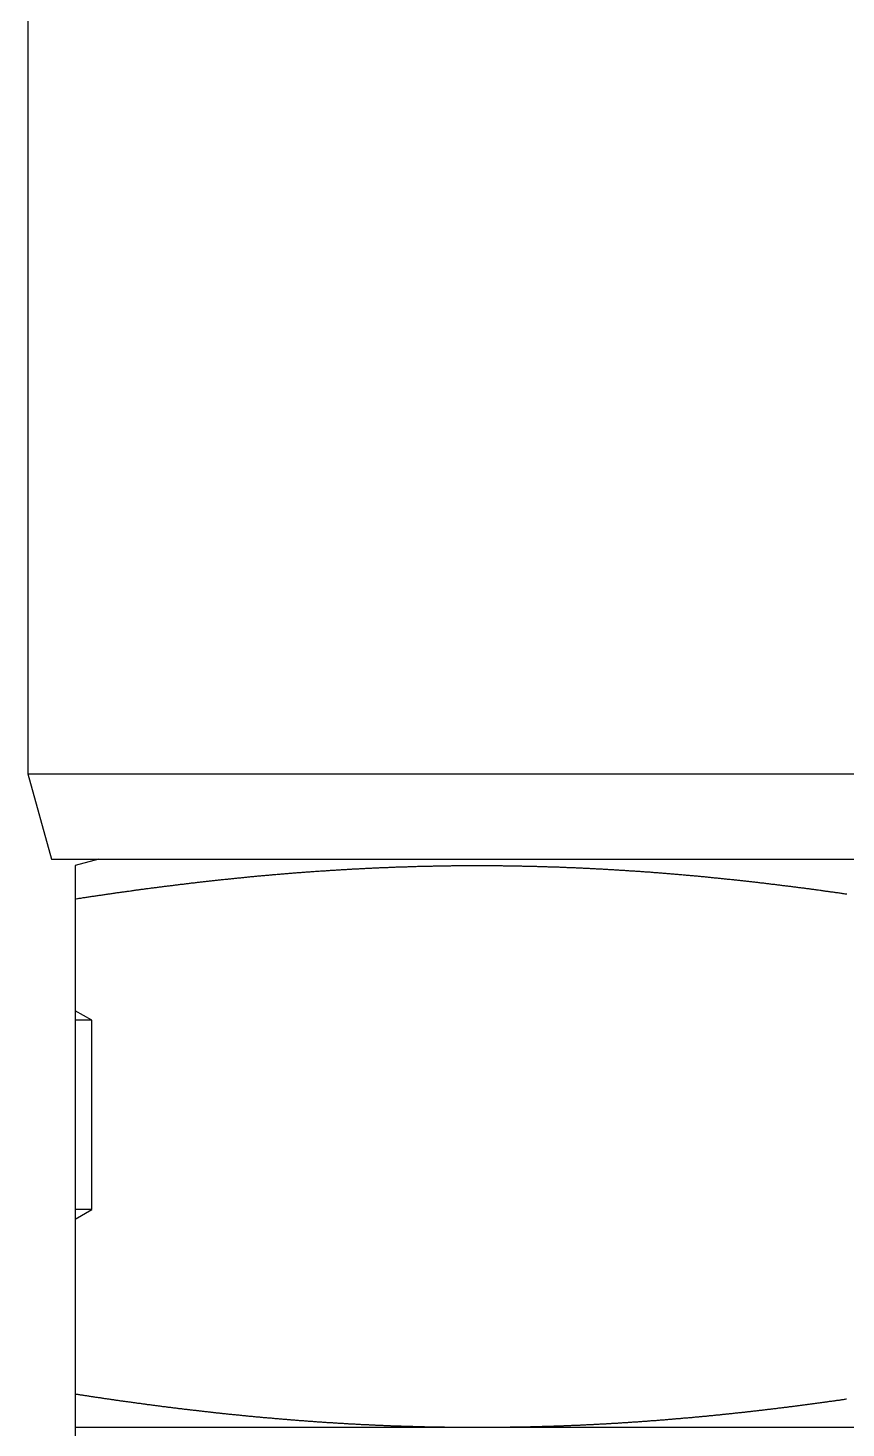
# Model space of a CAD drawing. Extents: x -5 to 111, y -21 to 86.
# Drawn here: x 91.32 to 99.97, y 10.56 to 25.34 of the extents above; entities that cross this region are included whole.
import ezdxf

# ---------------------------------------------------------------- set-up
doc = ezdxf.new("R2010")
doc.units = 0
doc.layers.get('0').update_dxf_attribs({"linetype": 'CONTINUOUS'})

msp = doc.modelspace()

# ---------------------------------------------------------------- linework, layer by layer
at = {"color": 7, "linetype": 'CONTINUOUS'}
for p, q in [((91.322, 25.965), (91.322, 17.465)), ((91.322, 17.465), (91.572, 16.565)), ((91.322, 17.465), (109.322, 17.465)), ((91.572, 16.565), (109.072, 16.565)), ((92.072, 16.565), (91.822, 16.498)), ((91.822, 16.498), (91.822, 10.323)), ((91.998, 14.865), (91.822, 14.965)), ((91.998, 14.865), (91.822, 14.865)), ((91.998, 12.865), (91.998, 14.865)), ((91.822, 12.765), (91.998, 12.865)), ((91.998, 12.865), (91.822, 12.865)), ((108.822, 10.565), (91.822, 10.565))]:
    msp.add_line(p, q, dxfattribs=at)
at = {"color": 7}
for points in [[(91.822, 16.146, 0), (91.833, 16.147, 0), (91.844, 16.149, 0), (91.854, 16.151, 0), (91.865, 16.152, 0), (91.875, 16.154, 0), (91.886, 16.155, 0), (91.896, 16.157, 0), (91.907, 16.159, 0), (91.918, 16.16, 0), (91.928, 16.162, 0), (91.939, 16.163, 0), (91.949, 16.165, 0), (91.96, 16.167, 0), (91.97, 16.168, 0), (91.981, 16.17, 0), (91.991, 16.172, 0), (92.002, 16.173, 0), (92.013, 16.175, 0), (92.023, 16.176, 0), (92.034, 16.178, 0), (92.044, 16.179, 0), (92.055, 16.181, 0), (92.065, 16.183, 0), (92.076, 16.184, 0), (92.087, 16.186, 0), (92.097, 16.187, 0), (92.108, 16.189, 0), (92.118, 16.19, 0), (92.129, 16.192, 0), (92.139, 16.193, 0), (92.15, 16.195, 0), (92.161, 16.196, 0), (92.171, 16.198, 0), (92.182, 16.2, 0), (92.192, 16.201, 0), (92.203, 16.203, 0), (92.213, 16.204, 0), (92.224, 16.206, 0), (92.235, 16.207, 0), (92.245, 16.209, 0), (92.256, 16.21, 0), (92.266, 16.212, 0), (92.277, 16.213, 0), (92.287, 16.215, 0), (92.298, 16.216, 0), (92.309, 16.218, 0), (92.319, 16.219, 0), (92.33, 16.221, 0), (92.34, 16.222, 0), (92.351, 16.224, 0), (92.362, 16.225, 0), (92.372, 16.227, 0), (92.383, 16.228, 0), (92.393, 16.229, 0), (92.404, 16.231, 0), (92.415, 16.232, 0), (92.425, 16.234, 0), (92.436, 16.235, 0), (92.446, 16.237, 0), (92.457, 16.238, 0), (92.467, 16.24, 0), (92.478, 16.241, 0), (92.489, 16.242, 0), (92.499, 16.244, 0), (92.51, 16.245, 0), (92.52, 16.247, 0), (92.531, 16.248, 0), (92.542, 16.25, 0), (92.552, 16.251, 0), (92.563, 16.252, 0), (92.573, 16.254, 0), (92.584, 16.255, 0), (92.594, 16.257, 0), (92.605, 16.258, 0), (92.616, 16.259, 0), (92.626, 16.261, 0), (92.637, 16.262, 0), (92.647, 16.264, 0), (92.658, 16.265, 0), (92.669, 16.266, 0), (92.679, 16.268, 0), (92.69, 16.269, 0), (92.701, 16.27, 0), (92.711, 16.272, 0), (92.722, 16.273, 0), (92.732, 16.274, 0), (92.743, 16.276, 0), (92.754, 16.277, 0), (92.764, 16.279, 0), (92.775, 16.28, 0), (92.785, 16.281, 0), (92.796, 16.283, 0), (92.806, 16.284, 0), (92.817, 16.285, 0), (92.828, 16.287, 0), (92.838, 16.288, 0), (92.849, 16.289, 0), (92.859, 16.291, 0), (92.87, 16.292, 0), (92.881, 16.293, 0), (92.891, 16.294, 0), (92.902, 16.296, 0), (92.912, 16.297, 0), (92.923, 16.298, 0), (92.934, 16.3, 0), (92.944, 16.301, 0), (92.955, 16.302, 0), (92.966, 16.303, 0), (92.976, 16.305, 0), (92.987, 16.306, 0), (92.997, 16.307, 0), (93.008, 16.309, 0), (93.019, 16.31, 0), (93.029, 16.311, 0), (93.04, 16.312, 0), (93.05, 16.314, 0), (93.061, 16.315, 0), (93.072, 16.316, 0), (93.082, 16.317, 0), (93.093, 16.319, 0), (93.103, 16.32, 0), (93.114, 16.321, 0), (93.125, 16.322, 0), (93.135, 16.323, 0), (93.146, 16.325, 0), (93.157, 16.326, 0), (93.167, 16.327, 0), (93.178, 16.328, 0), (93.188, 16.329, 0), (93.199, 16.331, 0), (93.21, 16.332, 0), (93.22, 16.333, 0), (93.231, 16.334, 0), (93.242, 16.335, 0), (93.252, 16.337, 0), (93.263, 16.338, 0), (93.273, 16.339, 0), (93.284, 16.34, 0), (93.295, 16.341, 0), (93.305, 16.342, 0), (93.316, 16.344, 0), (93.326, 16.345, 0), (93.337, 16.346, 0), (93.348, 16.347, 0), (93.358, 16.348, 0), (93.369, 16.349, 0), (93.38, 16.35, 0), (93.39, 16.352, 0), (93.401, 16.353, 0), (93.412, 16.354, 0), (93.422, 16.355, 0), (93.433, 16.356, 0), (93.443, 16.357, 0), (93.454, 16.358, 0), (93.465, 16.359, 0), (93.475, 16.36, 0), (93.486, 16.361, 0), (93.496, 16.363, 0), (93.507, 16.364, 0), (93.518, 16.365, 0), (93.528, 16.366, 0), (93.539, 16.367, 0), (93.55, 16.368, 0), (93.56, 16.369, 0), (93.571, 16.37, 0), (93.582, 16.371, 0), (93.592, 16.372, 0), (93.603, 16.373, 0), (93.614, 16.374, 0), (93.624, 16.375, 0), (93.635, 16.376, 0), (93.645, 16.378, 0), (93.656, 16.378, 0), (93.667, 16.38, 0), (93.677, 16.381, 0), (93.688, 16.381, 0), (93.699, 16.383, 0), (93.709, 16.384, 0), (93.72, 16.385, 0), (93.731, 16.386, 0), (93.741, 16.387, 0), (93.752, 16.388, 0), (93.762, 16.389, 0), (93.773, 16.39, 0), (93.784, 16.39, 0), (93.794, 16.392, 0), (93.805, 16.392, 0), (93.816, 16.393, 0), (93.826, 16.394, 0), (93.837, 16.395, 0), (93.848, 16.396, 0), (93.858, 16.397, 0), (93.869, 16.398, 0), (93.879, 16.399, 0), (93.89, 16.4, 0), (93.901, 16.401, 0), (93.911, 16.402, 0), (93.922, 16.403, 0), (93.933, 16.404, 0), (93.943, 16.405, 0), (93.954, 16.406, 0), (93.965, 16.407, 0), (93.975, 16.407, 0), (93.986, 16.408, 0), (93.997, 16.409, 0), (94.007, 16.41, 0), (94.018, 16.411, 0), (94.028, 16.412, 0), (94.039, 16.413, 0), (94.05, 16.414, 0), (94.061, 16.415, 0), (94.071, 16.415, 0), (94.082, 16.416, 0), (94.092, 16.417, 0), (94.103, 16.418, 0), (94.114, 16.419, 0), (94.124, 16.42, 0), (94.135, 16.421, 0), (94.146, 16.421, 0), (94.156, 16.422, 0), (94.167, 16.423, 0), (94.178, 16.424, 0), (94.188, 16.425, 0), (94.199, 16.425, 0), (94.21, 16.426, 0), (94.22, 16.427, 0), (94.231, 16.428, 0), (94.242, 16.429, 0), (94.252, 16.429, 0), (94.263, 16.43, 0), (94.274, 16.431, 0), (94.284, 16.432, 0), (94.295, 16.433, 0), (94.305, 16.433, 0), (94.316, 16.434, 0), (94.327, 16.435, 0), (94.338, 16.436, 0), (94.348, 16.436, 0), (94.359, 16.437, 0), (94.37, 16.438, 0), (94.38, 16.439, 0), (94.391, 16.439, 0), (94.401, 16.44, 0), (94.412, 16.441, 0), (94.423, 16.442, 0), (94.433, 16.442, 0), (94.444, 16.443, 0), (94.455, 16.444, 0), (94.465, 16.444, 0), (94.476, 16.445, 0), (94.487, 16.446, 0), (94.497, 16.447, 0), (94.508, 16.447, 0), (94.519, 16.448, 0), (94.529, 16.448, 0), (94.54, 16.449, 0), (94.551, 16.45, 0), (94.561, 16.451, 0), (94.572, 16.451, 0), (94.583, 16.452, 0), (94.593, 16.453, 0), (94.604, 16.453, 0), (94.615, 16.454, 0), (94.625, 16.454, 0), (94.636, 16.455, 0), (94.647, 16.456, 0), (94.657, 16.456, 0), (94.668, 16.457, 0), (94.679, 16.457, 0), (94.689, 16.458, 0), (94.7, 16.459, 0), (94.711, 16.459, 0), (94.721, 16.46, 0), (94.732, 16.461, 0), (94.743, 16.461, 0), (94.753, 16.462, 0), (94.764, 16.462, 0), (94.775, 16.463, 0), (94.785, 16.463, 0), (94.796, 16.464, 0), (94.807, 16.465, 0), (94.817, 16.465, 0), (94.828, 16.466, 0), (94.839, 16.466, 0), (94.85, 16.467, 0), (94.86, 16.467, 0), (94.871, 16.468, 0), (94.882, 16.468, 0), (94.892, 16.469, 0), (94.903, 16.469, 0), (94.913, 16.47, 0), (94.924, 16.471, 0), (94.935, 16.471, 0), (94.945, 16.471, 0), (94.956, 16.472, 0), (94.967, 16.473, 0), (94.978, 16.473, 0), (94.988, 16.473, 0), (94.999, 16.474, 0), (95.01, 16.474, 0), (95.02, 16.475, 0), (95.031, 16.475, 0), (95.042, 16.476, 0), (95.052, 16.476, 0), (95.063, 16.477, 0), (95.074, 16.477, 0), (95.084, 16.478, 0), (95.095, 16.478, 0), (95.106, 16.479, 0), (95.116, 16.479, 0), (95.127, 16.479, 0), (95.138, 16.48, 0), (95.148, 16.48, 0), (95.159, 16.48, 0), (95.17, 16.481, 0), (95.18, 16.481, 0), (95.191, 16.482, 0), (95.202, 16.482, 0), (95.212, 16.483, 0), (95.223, 16.483, 0), (95.234, 16.483, 0), (95.245, 16.484, 0), (95.255, 16.484, 0), (95.266, 16.484, 0), (95.276, 16.485, 0), (95.287, 16.485, 0), (95.298, 16.485, 0), (95.308, 16.486, 0), (95.319, 16.486, 0), (95.33, 16.486, 0), (95.341, 16.487, 0), (95.351, 16.487, 0), (95.362, 16.488, 0), (95.373, 16.488, 0), (95.383, 16.488, 0), (95.394, 16.488, 0), (95.405, 16.489, 0), (95.415, 16.489, 0), (95.426, 16.489, 0), (95.437, 16.49, 0), (95.447, 16.49, 0), (95.458, 16.49, 0), (95.469, 16.49, 0), (95.479, 16.491, 0), (95.49, 16.491, 0), (95.501, 16.491, 0), (95.511, 16.491, 0), (95.522, 16.492, 0), (95.533, 16.492, 0), (95.543, 16.492, 0), (95.554, 16.492, 0), (95.565, 16.493, 0), (95.576, 16.493, 0), (95.586, 16.493, 0), (95.597, 16.493, 0), (95.608, 16.494, 0), (95.618, 16.494, 0), (95.629, 16.494, 0), (95.64, 16.494, 0), (95.65, 16.494, 0), (95.661, 16.494, 0), (95.672, 16.495, 0), (95.682, 16.495, 0), (95.693, 16.495, 0), (95.704, 16.495, 0), (95.715, 16.495, 0), (95.725, 16.495, 0), (95.736, 16.496, 0), (95.746, 16.496, 0), (95.757, 16.496, 0), (95.768, 16.496, 0), (95.779, 16.496, 0), (95.789, 16.496, 0), (95.8, 16.497, 0), (95.811, 16.497, 0), (95.821, 16.497, 0), (95.832, 16.497, 0), (95.843, 16.497, 0), (95.853, 16.497, 0), (95.864, 16.497, 0), (95.875, 16.497, 0), (95.885, 16.497, 0), (95.896, 16.497, 0), (95.907, 16.497, 0), (95.918, 16.497, 0), (95.928, 16.498, 0), (95.939, 16.498, 0), (95.95, 16.498, 0), (95.96, 16.498, 0), (95.971, 16.498, 0), (95.982, 16.498, 0), (95.992, 16.498, 0), (96.003, 16.498, 0), (96.014, 16.498, 0), (96.024, 16.498, 0), (96.035, 16.498, 0), (96.046, 16.498, 0), (96.056, 16.498, 0), (96.067, 16.498, 0), (96.078, 16.498, 0), (96.088, 16.498, 0), (96.099, 16.498, 0), (96.11, 16.498, 0), (96.121, 16.498, 0), (96.131, 16.498, 0), (96.142, 16.498, 0), (96.153, 16.498, 0), (96.163, 16.498, 0), (96.174, 16.498, 0), (96.185, 16.498, 0), (96.195, 16.498, 0), (96.206, 16.498, 0), (96.217, 16.498, 0), (96.227, 16.497, 0), (96.238, 16.497, 0), (96.249, 16.497, 0), (96.259, 16.497, 0), (96.27, 16.497, 0), (96.281, 16.497, 0), (96.291, 16.497, 0), (96.302, 16.497, 0), (96.313, 16.497, 0), (96.323, 16.497, 0), (96.334, 16.497, 0), (96.345, 16.496, 0), (96.356, 16.496, 0), (96.366, 16.496, 0), (96.377, 16.496, 0), (96.388, 16.496, 0), (96.398, 16.496, 0), (96.409, 16.496, 0), (96.42, 16.495, 0), (96.43, 16.495, 0), (96.441, 16.495, 0), (96.452, 16.495, 0), (96.462, 16.495, 0), (96.473, 16.495, 0), (96.484, 16.494, 0), (96.495, 16.494, 0), (96.505, 16.494, 0), (96.516, 16.494, 0), (96.526, 16.494, 0), (96.537, 16.494, 0), (96.548, 16.493, 0), (96.559, 16.493, 0), (96.569, 16.493, 0), (96.58, 16.493, 0), (96.591, 16.492, 0), (96.601, 16.492, 0), (96.612, 16.492, 0), (96.623, 16.492, 0), (96.633, 16.491, 0), (96.644, 16.491, 0), (96.655, 16.491, 0), (96.665, 16.491, 0), (96.676, 16.49, 0), (96.687, 16.49, 0), (96.697, 16.49, 0), (96.708, 16.489, 0), (96.719, 16.489, 0), (96.73, 16.489, 0), (96.74, 16.489, 0), (96.751, 16.488, 0), (96.761, 16.488, 0), (96.772, 16.488, 0), (96.783, 16.487, 0), (96.794, 16.487, 0), (96.804, 16.487, 0), (96.815, 16.486, 0), (96.826, 16.486, 0), (96.836, 16.486, 0), (96.847, 16.485, 0), (96.858, 16.485, 0), (96.868, 16.485, 0), (96.879, 16.484, 0), (96.89, 16.484, 0), (96.9, 16.484, 0), (96.911, 16.483, 0), (96.922, 16.483, 0), (96.932, 16.483, 0), (96.943, 16.482, 0), (96.954, 16.482, 0), (96.965, 16.481, 0), (96.975, 16.481, 0), (96.986, 16.48, 0), (96.996, 16.48, 0), (97.007, 16.48, 0), (97.018, 16.479, 0), (97.028, 16.479, 0), (97.039, 16.479, 0), (97.05, 16.478, 0), (97.061, 16.478, 0), (97.071, 16.477, 0), (97.082, 16.477, 0), (97.093, 16.476, 0), (97.103, 16.476, 0), (97.114, 16.475, 0), (97.125, 16.475, 0), (97.135, 16.474, 0), (97.146, 16.474, 0), (97.157, 16.474, 0), (97.167, 16.473, 0), (97.178, 16.473, 0), (97.189, 16.472, 0), (97.199, 16.471, 0), (97.21, 16.471, 0), (97.221, 16.471, 0), (97.231, 16.47, 0), (97.242, 16.47, 0), (97.253, 16.469, 0), (97.263, 16.468, 0), (97.274, 16.468, 0), (97.285, 16.467, 0), (97.295, 16.467, 0), (97.306, 16.466, 0), (97.317, 16.466, 0), (97.327, 16.465, 0), (97.338, 16.465, 0), (97.349, 16.464, 0), (97.359, 16.463, 0), (97.37, 16.463, 0), (97.381, 16.462, 0), (97.391, 16.462, 0), (97.402, 16.461, 0), (97.413, 16.461, 0), (97.423, 16.46, 0), (97.434, 16.459, 0), (97.445, 16.459, 0), (97.455, 16.458, 0), (97.466, 16.458, 0), (97.477, 16.457, 0), (97.487, 16.456, 0), (97.498, 16.456, 0), (97.509, 16.455, 0), (97.519, 16.454, 0), (97.53, 16.454, 0), (97.541, 16.453, 0), (97.551, 16.453, 0), (97.562, 16.452, 0), (97.573, 16.451, 0), (97.583, 16.451, 0), (97.594, 16.45, 0), (97.605, 16.449, 0), (97.615, 16.449, 0), (97.626, 16.448, 0), (97.637, 16.447, 0), (97.647, 16.447, 0), (97.658, 16.446, 0), (97.669, 16.445, 0), (97.679, 16.444, 0), (97.69, 16.444, 0), (97.701, 16.443, 0), (97.711, 16.442, 0), (97.722, 16.442, 0), (97.733, 16.441, 0), (97.743, 16.44, 0), (97.754, 16.439, 0), (97.765, 16.439, 0), (97.775, 16.438, 0), (97.786, 16.437, 0), (97.797, 16.436, 0), (97.807, 16.436, 0), (97.818, 16.435, 0), (97.829, 16.434, 0), (97.839, 16.433, 0), (97.85, 16.433, 0), (97.861, 16.432, 0), (97.871, 16.431, 0), (97.882, 16.43, 0), (97.893, 16.43, 0), (97.903, 16.429, 0), (97.914, 16.428, 0), (97.925, 16.427, 0), (97.935, 16.426, 0), (97.946, 16.425, 0), (97.957, 16.425, 0), (97.967, 16.424, 0), (97.978, 16.423, 0), (97.989, 16.422, 0), (97.999, 16.421, 0), (98.01, 16.421, 0), (98.02, 16.42, 0), (98.031, 16.419, 0), (98.042, 16.418, 0), (98.052, 16.417, 0), (98.063, 16.416, 0), (98.074, 16.415, 0), (98.084, 16.415, 0), (98.095, 16.414, 0), (98.106, 16.413, 0), (98.116, 16.412, 0), (98.127, 16.411, 0), (98.138, 16.41, 0), (98.148, 16.409, 0), (98.159, 16.408, 0), (98.169, 16.407, 0), (98.18, 16.407, 0), (98.191, 16.406, 0), (98.201, 16.405, 0), (98.212, 16.404, 0), (98.223, 16.403, 0), (98.233, 16.402, 0), (98.244, 16.401, 0), (98.255, 16.4, 0), (98.265, 16.399, 0), (98.276, 16.398, 0), (98.287, 16.397, 0), (98.297, 16.396, 0), (98.308, 16.395, 0), (98.319, 16.394, 0), (98.329, 16.393, 0), (98.34, 16.392, 0), (98.35, 16.392, 0), (98.361, 16.39, 0), (98.372, 16.39, 0), (98.382, 16.389, 0), (98.393, 16.388, 0), (98.404, 16.387, 0), (98.414, 16.386, 0), (98.425, 16.385, 0), (98.436, 16.384, 0), (98.446, 16.383, 0), (98.457, 16.381, 0), (98.468, 16.381, 0), (98.478, 16.38, 0), (98.489, 16.378, 0), (98.499, 16.378, 0), (98.51, 16.376, 0), (98.521, 16.375, 0), (98.531, 16.374, 0), (98.542, 16.373, 0), (98.553, 16.372, 0), (98.563, 16.371, 0), (98.574, 16.37, 0), (98.585, 16.369, 0), (98.595, 16.368, 0), (98.606, 16.367, 0), (98.616, 16.366, 0), (98.627, 16.365, 0), (98.638, 16.364, 0), (98.648, 16.363, 0), (98.659, 16.361, 0), (98.669, 16.36, 0), (98.68, 16.359, 0), (98.691, 16.358, 0), (98.701, 16.357, 0), (98.712, 16.356, 0), (98.723, 16.355, 0), (98.733, 16.354, 0), (98.744, 16.353, 0), (98.755, 16.352, 0), (98.765, 16.351, 0), (98.776, 16.349, 0), (98.786, 16.348, 0), (98.797, 16.347, 0), (98.808, 16.346, 0), (98.818, 16.345, 0), (98.829, 16.344, 0), (98.84, 16.342, 0), (98.85, 16.341, 0), (98.861, 16.34, 0), (98.871, 16.339, 0), (98.882, 16.338, 0), (98.893, 16.337, 0), (98.903, 16.335, 0), (98.914, 16.334, 0), (98.924, 16.333, 0), (98.935, 16.332, 0), (98.946, 16.331, 0), (98.956, 16.329, 0), (98.967, 16.328, 0), (98.978, 16.327, 0), (98.988, 16.326, 0), (98.999, 16.325, 0), (99.01, 16.323, 0), (99.02, 16.322, 0), (99.031, 16.321, 0), (99.041, 16.32, 0), (99.052, 16.319, 0), (99.062, 16.317, 0), (99.073, 16.316, 0), (99.084, 16.315, 0), (99.094, 16.314, 0), (99.105, 16.312, 0), (99.116, 16.311, 0), (99.126, 16.31, 0), (99.137, 16.309, 0), (99.147, 16.307, 0), (99.158, 16.306, 0), (99.169, 16.305, 0), (99.179, 16.303, 0), (99.19, 16.302, 0), (99.201, 16.301, 0), (99.211, 16.3, 0), (99.222, 16.298, 0), (99.232, 16.297, 0), (99.243, 16.296, 0), (99.254, 16.294, 0), (99.264, 16.293, 0), (99.275, 16.292, 0), (99.285, 16.291, 0), (99.296, 16.289, 0), (99.307, 16.288, 0), (99.317, 16.287, 0), (99.328, 16.285, 0), (99.338, 16.284, 0), (99.349, 16.283, 0), (99.36, 16.281, 0), (99.37, 16.28, 0), (99.381, 16.279, 0), (99.391, 16.277, 0), (99.402, 16.276, 0), (99.413, 16.275, 0), (99.423, 16.273, 0), (99.434, 16.272, 0), (99.444, 16.27, 0), (99.455, 16.269, 0), (99.466, 16.268, 0), (99.476, 16.266, 0), (99.487, 16.265, 0), (99.497, 16.264, 0), (99.508, 16.262, 0), (99.519, 16.261, 0), (99.529, 16.259, 0), (99.54, 16.258, 0), (99.55, 16.257, 0), (99.561, 16.255, 0), (99.572, 16.254, 0), (99.582, 16.252, 0), (99.593, 16.251, 0), (99.603, 16.25, 0), (99.614, 16.248, 0), (99.624, 16.247, 0), (99.635, 16.245, 0), (99.646, 16.244, 0), (99.656, 16.242, 0), (99.667, 16.241, 0), (99.677, 16.24, 0), (99.688, 16.238, 0), (99.699, 16.237, 0), (99.709, 16.235, 0), (99.72, 16.234, 0), (99.73, 16.232, 0), (99.741, 16.231, 0), (99.751, 16.229, 0), (99.762, 16.228, 0), (99.773, 16.227, 0), (99.783, 16.225, 0), (99.794, 16.224, 0), (99.804, 16.222, 0), (99.815, 16.221, 0), (99.826, 16.219, 0), (99.836, 16.218, 0), (99.847, 16.216, 0), (99.857, 16.215, 0), (99.868, 16.213, 0), (99.879, 16.212, 0), (99.889, 16.21, 0), (99.9, 16.209, 0), (99.91, 16.207, 0), (99.921, 16.206, 0), (99.931, 16.204, 0), (99.942, 16.203, 0), (99.953, 16.201, 0), (99.963, 16.2, 0), (99.974, 16.198, 0)], [(95.762, 10.565, 0), (95.752, 10.565, 0), (95.743, 10.565, 0), (95.733, 10.565, 0), (95.724, 10.566, 0), (95.714, 10.566, 0), (95.705, 10.566, 0), (95.695, 10.566, 0), (95.686, 10.566, 0), (95.676, 10.566, 0), (95.666, 10.566, 0), (95.657, 10.567, 0), (95.647, 10.567, 0), (95.638, 10.567, 0), (95.628, 10.567, 0), (95.619, 10.567, 0), (95.609, 10.568, 0), (95.6, 10.568, 0), (95.59, 10.568, 0), (95.581, 10.568, 0), (95.571, 10.568, 0), (95.562, 10.569, 0), (95.552, 10.569, 0), (95.543, 10.569, 0), (95.533, 10.569, 0), (95.523, 10.569, 0), (95.514, 10.57, 0), (95.504, 10.57, 0), (95.495, 10.57, 0), (95.485, 10.57, 0), (95.476, 10.57, 0), (95.466, 10.571, 0), (95.457, 10.571, 0), (95.447, 10.571, 0), (95.438, 10.572, 0), (95.428, 10.572, 0), (95.418, 10.572, 0), (95.409, 10.572, 0), (95.4, 10.572, 0), (95.39, 10.573, 0), (95.38, 10.573, 0), (95.371, 10.573, 0), (95.361, 10.574, 0), (95.352, 10.574, 0), (95.342, 10.574, 0), (95.333, 10.575, 0), (95.323, 10.575, 0), (95.314, 10.575, 0), (95.304, 10.575, 0), (95.295, 10.576, 0), (95.285, 10.576, 0), (95.275, 10.576, 0), (95.266, 10.577, 0), (95.257, 10.577, 0), (95.247, 10.577, 0), (95.237, 10.578, 0), (95.228, 10.578, 0), (95.218, 10.578, 0), (95.209, 10.579, 0), (95.199, 10.579, 0), (95.19, 10.579, 0), (95.18, 10.58, 0), (95.171, 10.58, 0), (95.161, 10.58, 0), (95.152, 10.581, 0), (95.142, 10.581, 0), (95.133, 10.582, 0), (95.123, 10.582, 0), (95.114, 10.582, 0), (95.104, 10.583, 0), (95.094, 10.583, 0), (95.085, 10.583, 0), (95.075, 10.584, 0), (95.066, 10.584, 0), (95.056, 10.585, 0), (95.047, 10.585, 0), (95.037, 10.585, 0), (95.028, 10.586, 0), (95.018, 10.586, 0), (95.009, 10.587, 0), (94.999, 10.587, 0), (94.99, 10.588, 0), (94.98, 10.588, 0), (94.971, 10.588, 0), (94.961, 10.589, 0), (94.951, 10.589, 0), (94.942, 10.59, 0), (94.932, 10.59, 0), (94.923, 10.591, 0), (94.913, 10.591, 0), (94.904, 10.591, 0), (94.894, 10.592, 0), (94.885, 10.592, 0), (94.875, 10.593, 0), (94.866, 10.593, 0), (94.856, 10.594, 0), (94.847, 10.594, 0), (94.837, 10.595, 0), (94.828, 10.595, 0), (94.818, 10.596, 0), (94.809, 10.596, 0), (94.799, 10.597, 0), (94.79, 10.597, 0), (94.78, 10.598, 0), (94.77, 10.598, 0), (94.761, 10.599, 0), (94.751, 10.599, 0), (94.742, 10.6, 0), (94.732, 10.6, 0), (94.723, 10.601, 0), (94.713, 10.601, 0), (94.704, 10.602, 0), (94.694, 10.603, 0), (94.685, 10.603, 0), (94.675, 10.604, 0), (94.666, 10.604, 0), (94.656, 10.605, 0), (94.647, 10.605, 0), (94.637, 10.606, 0), (94.628, 10.607, 0), (94.618, 10.607, 0), (94.609, 10.608, 0), (94.599, 10.608, 0), (94.59, 10.609, 0), (94.58, 10.609, 0), (94.57, 10.61, 0), (94.561, 10.611, 0), (94.552, 10.611, 0), (94.542, 10.612, 0), (94.532, 10.612, 0), (94.523, 10.613, 0), (94.513, 10.614, 0), (94.504, 10.614, 0), (94.494, 10.615, 0), (94.485, 10.615, 0), (94.475, 10.616, 0), (94.466, 10.617, 0), (94.456, 10.617, 0), (94.447, 10.618, 0), (94.437, 10.618, 0), (94.428, 10.619, 0), (94.418, 10.62, 0), (94.409, 10.62, 0), (94.399, 10.621, 0), (94.39, 10.622, 0), (94.38, 10.622, 0), (94.371, 10.623, 0), (94.361, 10.624, 0), (94.352, 10.624, 0), (94.342, 10.625, 0), (94.333, 10.626, 0), (94.323, 10.626, 0), (94.314, 10.627, 0), (94.304, 10.628, 0), (94.295, 10.629, 0), (94.285, 10.629, 0), (94.275, 10.63, 0), (94.266, 10.631, 0), (94.257, 10.631, 0), (94.247, 10.632, 0), (94.237, 10.633, 0), (94.228, 10.633, 0), (94.219, 10.634, 0), (94.209, 10.635, 0), (94.199, 10.636, 0), (94.19, 10.636, 0), (94.18, 10.637, 0), (94.171, 10.638, 0), (94.161, 10.639, 0), (94.152, 10.639, 0), (94.142, 10.64, 0), (94.133, 10.641, 0), (94.123, 10.642, 0), (94.114, 10.642, 0), (94.104, 10.643, 0), (94.095, 10.644, 0), (94.085, 10.645, 0), (94.076, 10.645, 0), (94.066, 10.646, 0), (94.057, 10.647, 0), (94.047, 10.648, 0), (94.038, 10.648, 0), (94.028, 10.649, 0), (94.019, 10.65, 0), (94.009, 10.651, 0), (94, 10.652, 0), (93.99, 10.652, 0), (93.981, 10.653, 0), (93.971, 10.654, 0), (93.962, 10.655, 0), (93.952, 10.656, 0), (93.943, 10.656, 0), (93.933, 10.657, 0), (93.924, 10.658, 0), (93.914, 10.659, 0), (93.905, 10.66, 0), (93.895, 10.661, 0), (93.886, 10.661, 0), (93.876, 10.662, 0), (93.867, 10.663, 0), (93.857, 10.664, 0), (93.848, 10.665, 0), (93.838, 10.666, 0), (93.829, 10.666, 0), (93.819, 10.667, 0), (93.81, 10.668, 0), (93.8, 10.669, 0), (93.791, 10.67, 0), (93.781, 10.671, 0), (93.772, 10.672, 0), (93.762, 10.672, 0), (93.753, 10.673, 0), (93.743, 10.674, 0), (93.734, 10.675, 0), (93.724, 10.676, 0), (93.715, 10.677, 0), (93.705, 10.678, 0), (93.696, 10.679, 0), (93.686, 10.68, 0), (93.677, 10.681, 0), (93.667, 10.681, 0), (93.658, 10.682, 0), (93.648, 10.683, 0), (93.639, 10.684, 0), (93.629, 10.685, 0), (93.62, 10.686, 0), (93.61, 10.687, 0), (93.601, 10.688, 0), (93.591, 10.689, 0), (93.582, 10.69, 0), (93.572, 10.691, 0), (93.563, 10.692, 0), (93.553, 10.693, 0), (93.544, 10.694, 0), (93.534, 10.695, 0), (93.525, 10.695, 0), (93.515, 10.697, 0), (93.506, 10.697, 0), (93.496, 10.698, 0), (93.487, 10.699, 0), (93.478, 10.7, 0), (93.468, 10.701, 0), (93.459, 10.702, 0), (93.449, 10.703, 0), (93.439, 10.704, 0), (93.43, 10.705, 0), (93.421, 10.706, 0), (93.411, 10.707, 0), (93.402, 10.708, 0), (93.392, 10.709, 0), (93.383, 10.71, 0), (93.373, 10.711, 0), (93.364, 10.712, 0), (93.354, 10.713, 0), (93.345, 10.714, 0), (93.335, 10.715, 0), (93.326, 10.716, 0), (93.316, 10.717, 0), (93.307, 10.719, 0), (93.297, 10.72, 0), (93.288, 10.72, 0), (93.278, 10.722, 0), (93.269, 10.723, 0), (93.259, 10.724, 0), (93.25, 10.725, 0), (93.24, 10.726, 0), (93.231, 10.727, 0), (93.221, 10.728, 0), (93.212, 10.729, 0), (93.203, 10.73, 0), (93.193, 10.731, 0), (93.183, 10.732, 0), (93.174, 10.733, 0), (93.165, 10.734, 0), (93.155, 10.735, 0), (93.146, 10.736, 0), (93.136, 10.738, 0), (93.127, 10.739, 0), (93.117, 10.74, 0), (93.108, 10.741, 0), (93.098, 10.742, 0), (93.089, 10.743, 0), (93.079, 10.744, 0), (93.07, 10.745, 0), (93.06, 10.746, 0), (93.051, 10.747, 0), (93.041, 10.748, 0), (93.032, 10.75, 0), (93.022, 10.751, 0), (93.013, 10.752, 0), (93.004, 10.753, 0), (92.994, 10.754, 0), (92.985, 10.755, 0), (92.975, 10.756, 0), (92.966, 10.758, 0), (92.956, 10.759, 0), (92.947, 10.76, 0), (92.937, 10.761, 0), (92.928, 10.762, 0), (92.918, 10.763, 0), (92.909, 10.764, 0), (92.899, 10.766, 0), (92.89, 10.767, 0), (92.88, 10.768, 0), (92.871, 10.769, 0), (92.862, 10.77, 0), (92.852, 10.771, 0), (92.843, 10.773, 0), (92.833, 10.774, 0), (92.824, 10.775, 0), (92.814, 10.776, 0), (92.805, 10.777, 0), (92.795, 10.778, 0), (92.786, 10.78, 0), (92.776, 10.781, 0), (92.767, 10.782, 0), (92.757, 10.783, 0), (92.748, 10.784, 0), (92.738, 10.786, 0), (92.729, 10.787, 0), (92.719, 10.788, 0), (92.71, 10.789, 0), (92.701, 10.791, 0), (92.691, 10.792, 0), (92.682, 10.793, 0), (92.672, 10.794, 0), (92.663, 10.796, 0), (92.653, 10.797, 0), (92.644, 10.798, 0), (92.634, 10.799, 0), (92.625, 10.8, 0), (92.615, 10.802, 0), (92.606, 10.803, 0), (92.597, 10.804, 0), (92.587, 10.805, 0), (92.578, 10.807, 0), (92.568, 10.808, 0), (92.559, 10.809, 0), (92.549, 10.81, 0), (92.54, 10.812, 0), (92.53, 10.813, 0), (92.521, 10.814, 0), (92.511, 10.816, 0), (92.502, 10.817, 0), (92.493, 10.818, 0), (92.483, 10.819, 0), (92.474, 10.821, 0), (92.464, 10.822, 0), (92.455, 10.823, 0), (92.445, 10.825, 0), (92.436, 10.826, 0), (92.426, 10.827, 0), (92.417, 10.828, 0), (92.407, 10.83, 0), (92.398, 10.831, 0), (92.389, 10.832, 0), (92.379, 10.834, 0), (92.37, 10.835, 0), (92.36, 10.836, 0), (92.351, 10.838, 0), (92.341, 10.839, 0), (92.332, 10.84, 0), (92.323, 10.841, 0), (92.313, 10.843, 0), (92.304, 10.844, 0), (92.294, 10.845, 0), (92.285, 10.847, 0), (92.275, 10.848, 0), (92.266, 10.85, 0), (92.256, 10.851, 0), (92.247, 10.852, 0), (92.237, 10.854, 0), (92.228, 10.855, 0), (92.219, 10.856, 0), (92.209, 10.858, 0), (92.2, 10.859, 0), (92.19, 10.86, 0), (92.181, 10.862, 0), (92.171, 10.863, 0), (92.162, 10.864, 0), (92.153, 10.866, 0), (92.143, 10.867, 0), (92.134, 10.868, 0), (92.124, 10.87, 0), (92.115, 10.871, 0), (92.105, 10.873, 0), (92.096, 10.874, 0), (92.087, 10.876, 0), (92.077, 10.877, 0), (92.068, 10.878, 0), (92.058, 10.88, 0), (92.049, 10.881, 0), (92.039, 10.882, 0), (92.03, 10.884, 0), (92.02, 10.885, 0), (92.011, 10.887, 0), (92.002, 10.888, 0), (91.992, 10.889, 0), (91.983, 10.891, 0), (91.973, 10.892, 0), (91.964, 10.894, 0), (91.954, 10.895, 0), (91.945, 10.897, 0), (91.936, 10.898, 0), (91.926, 10.899, 0), (91.917, 10.901, 0), (91.907, 10.902, 0), (91.898, 10.904, 0), (91.888, 10.905, 0), (91.879, 10.907, 0), (91.87, 10.908, 0), (91.86, 10.909, 0), (91.851, 10.911, 0), (91.841, 10.912, 0), (91.832, 10.914, 0), (91.822, 10.915, 0)], [(99.972, 10.863, 0), (99.963, 10.862, 0), (99.955, 10.86, 0), (99.946, 10.859, 0), (99.937, 10.858, 0), (99.928, 10.857, 0), (99.919, 10.855, 0), (99.911, 10.854, 0), (99.902, 10.853, 0), (99.893, 10.851, 0), (99.885, 10.85, 0), (99.876, 10.849, 0), (99.867, 10.848, 0), (99.858, 10.847, 0), (99.849, 10.845, 0), (99.841, 10.844, 0), (99.832, 10.843, 0), (99.823, 10.842, 0), (99.814, 10.84, 0), (99.806, 10.839, 0), (99.797, 10.838, 0), (99.788, 10.837, 0), (99.779, 10.835, 0), (99.77, 10.834, 0), (99.762, 10.833, 0), (99.753, 10.832, 0), (99.744, 10.831, 0), (99.735, 10.829, 0), (99.727, 10.828, 0), (99.718, 10.827, 0), (99.709, 10.826, 0), (99.7, 10.825, 0), (99.692, 10.823, 0), (99.683, 10.822, 0), (99.674, 10.821, 0), (99.665, 10.82, 0), (99.656, 10.819, 0), (99.648, 10.817, 0), (99.639, 10.816, 0), (99.63, 10.815, 0), (99.621, 10.814, 0), (99.612, 10.813, 0), (99.604, 10.812, 0), (99.595, 10.81, 0), (99.586, 10.809, 0), (99.577, 10.808, 0), (99.569, 10.807, 0), (99.56, 10.806, 0), (99.551, 10.805, 0), (99.542, 10.803, 0), (99.534, 10.802, 0), (99.525, 10.801, 0), (99.516, 10.8, 0), (99.507, 10.799, 0), (99.498, 10.798, 0), (99.49, 10.796, 0), (99.481, 10.795, 0), (99.472, 10.794, 0), (99.463, 10.793, 0), (99.454, 10.792, 0), (99.446, 10.791, 0), (99.437, 10.79, 0), (99.428, 10.789, 0), (99.419, 10.787, 0), (99.411, 10.786, 0), (99.402, 10.785, 0), (99.393, 10.784, 0), (99.384, 10.783, 0), (99.376, 10.782, 0), (99.367, 10.781, 0), (99.358, 10.78, 0), (99.349, 10.778, 0), (99.34, 10.777, 0), (99.332, 10.776, 0), (99.323, 10.775, 0), (99.314, 10.774, 0), (99.305, 10.773, 0), (99.296, 10.772, 0), (99.288, 10.771, 0), (99.279, 10.77, 0), (99.27, 10.769, 0), (99.261, 10.768, 0), (99.252, 10.767, 0), (99.244, 10.765, 0), (99.235, 10.764, 0), (99.226, 10.763, 0), (99.217, 10.762, 0), (99.209, 10.761, 0), (99.2, 10.76, 0), (99.191, 10.759, 0), (99.182, 10.758, 0), (99.173, 10.757, 0), (99.165, 10.756, 0), (99.156, 10.755, 0), (99.147, 10.754, 0), (99.138, 10.753, 0), (99.129, 10.752, 0), (99.121, 10.751, 0), (99.112, 10.749, 0), (99.103, 10.748, 0), (99.094, 10.747, 0), (99.085, 10.746, 0), (99.077, 10.745, 0), (99.068, 10.744, 0), (99.059, 10.743, 0), (99.05, 10.742, 0), (99.041, 10.741, 0), (99.033, 10.74, 0), (99.024, 10.739, 0), (99.015, 10.738, 0), (99.006, 10.737, 0), (98.997, 10.736, 0), (98.989, 10.735, 0), (98.98, 10.734, 0), (98.971, 10.733, 0), (98.962, 10.732, 0), (98.953, 10.731, 0), (98.945, 10.73, 0), (98.936, 10.729, 0), (98.927, 10.728, 0), (98.918, 10.727, 0), (98.909, 10.726, 0), (98.901, 10.725, 0), (98.892, 10.724, 0), (98.883, 10.723, 0), (98.874, 10.722, 0), (98.865, 10.721, 0), (98.857, 10.72, 0), (98.848, 10.72, 0), (98.839, 10.719, 0), (98.83, 10.718, 0), (98.821, 10.717, 0), (98.813, 10.716, 0), (98.804, 10.715, 0), (98.795, 10.714, 0), (98.786, 10.713, 0), (98.777, 10.712, 0), (98.769, 10.711, 0), (98.76, 10.71, 0), (98.751, 10.709, 0), (98.742, 10.708, 0), (98.733, 10.707, 0), (98.725, 10.706, 0), (98.716, 10.705, 0), (98.707, 10.704, 0), (98.698, 10.704, 0), (98.689, 10.703, 0), (98.68, 10.702, 0), (98.672, 10.701, 0), (98.663, 10.7, 0), (98.654, 10.699, 0), (98.645, 10.698, 0), (98.636, 10.697, 0), (98.628, 10.696, 0), (98.619, 10.695, 0), (98.61, 10.694, 0), (98.601, 10.694, 0), (98.592, 10.693, 0), (98.584, 10.692, 0), (98.575, 10.691, 0), (98.566, 10.69, 0), (98.557, 10.689, 0), (98.548, 10.688, 0), (98.54, 10.688, 0), (98.531, 10.687, 0), (98.522, 10.686, 0), (98.513, 10.685, 0), (98.504, 10.684, 0), (98.496, 10.683, 0), (98.487, 10.682, 0), (98.478, 10.681, 0), (98.469, 10.681, 0), (98.46, 10.68, 0), (98.451, 10.679, 0), (98.443, 10.678, 0), (98.434, 10.677, 0), (98.425, 10.677, 0), (98.416, 10.676, 0), (98.407, 10.675, 0), (98.398, 10.674, 0), (98.39, 10.673, 0), (98.381, 10.672, 0), (98.372, 10.672, 0), (98.363, 10.671, 0), (98.354, 10.67, 0), (98.346, 10.669, 0), (98.337, 10.668, 0), (98.328, 10.668, 0), (98.319, 10.667, 0), (98.31, 10.666, 0), (98.302, 10.665, 0), (98.293, 10.664, 0), (98.284, 10.664, 0), (98.275, 10.663, 0), (98.266, 10.662, 0), (98.257, 10.661, 0), (98.249, 10.661, 0), (98.24, 10.66, 0), (98.231, 10.659, 0), (98.222, 10.658, 0), (98.213, 10.657, 0), (98.204, 10.657, 0), (98.196, 10.656, 0), (98.187, 10.655, 0), (98.178, 10.654, 0), (98.169, 10.654, 0), (98.16, 10.653, 0), (98.151, 10.652, 0), (98.143, 10.651, 0), (98.134, 10.651, 0), (98.125, 10.65, 0), (98.116, 10.649, 0), (98.107, 10.648, 0), (98.099, 10.648, 0), (98.09, 10.647, 0), (98.081, 10.646, 0), (98.072, 10.646, 0), (98.063, 10.645, 0), (98.054, 10.644, 0), (98.046, 10.643, 0), (98.037, 10.643, 0), (98.028, 10.642, 0), (98.019, 10.641, 0), (98.01, 10.641, 0), (98.001, 10.64, 0), (97.993, 10.639, 0), (97.984, 10.639, 0), (97.975, 10.638, 0), (97.966, 10.637, 0), (97.957, 10.636, 0), (97.948, 10.636, 0), (97.94, 10.635, 0), (97.931, 10.634, 0), (97.922, 10.634, 0), (97.913, 10.633, 0), (97.904, 10.633, 0), (97.895, 10.632, 0), (97.887, 10.631, 0), (97.878, 10.63, 0), (97.869, 10.63, 0), (97.86, 10.629, 0), (97.851, 10.629, 0), (97.843, 10.628, 0), (97.834, 10.627, 0), (97.825, 10.627, 0), (97.816, 10.626, 0), (97.807, 10.625, 0), (97.798, 10.625, 0), (97.79, 10.624, 0), (97.781, 10.623, 0), (97.772, 10.623, 0), (97.763, 10.622, 0), (97.754, 10.622, 0), (97.745, 10.621, 0), (97.737, 10.62, 0), (97.728, 10.62, 0), (97.719, 10.619, 0), (97.71, 10.619, 0), (97.701, 10.618, 0), (97.692, 10.617, 0), (97.683, 10.617, 0), (97.675, 10.616, 0), (97.666, 10.616, 0), (97.657, 10.615, 0), (97.648, 10.615, 0), (97.639, 10.614, 0), (97.63, 10.614, 0), (97.622, 10.613, 0), (97.613, 10.612, 0), (97.604, 10.612, 0), (97.595, 10.611, 0), (97.586, 10.611, 0), (97.578, 10.61, 0), (97.569, 10.61, 0), (97.56, 10.609, 0), (97.551, 10.608, 0), (97.542, 10.608, 0), (97.533, 10.607, 0), (97.525, 10.607, 0), (97.516, 10.606, 0), (97.507, 10.606, 0), (97.498, 10.605, 0), (97.489, 10.605, 0), (97.48, 10.604, 0), (97.471, 10.604, 0), (97.463, 10.603, 0), (97.454, 10.603, 0), (97.445, 10.602, 0), (97.436, 10.602, 0), (97.427, 10.601, 0), (97.418, 10.601, 0), (97.409, 10.6, 0), (97.401, 10.6, 0), (97.392, 10.599, 0), (97.383, 10.599, 0), (97.374, 10.598, 0), (97.365, 10.598, 0), (97.356, 10.597, 0), (97.348, 10.597, 0), (97.339, 10.597, 0), (97.33, 10.596, 0), (97.321, 10.596, 0), (97.312, 10.595, 0), (97.303, 10.595, 0), (97.295, 10.594, 0), (97.286, 10.594, 0), (97.277, 10.593, 0), (97.268, 10.593, 0), (97.259, 10.592, 0), (97.25, 10.592, 0), (97.242, 10.592, 0), (97.233, 10.591, 0), (97.224, 10.591, 0), (97.215, 10.59, 0), (97.206, 10.59, 0), (97.197, 10.589, 0), (97.188, 10.589, 0), (97.18, 10.589, 0), (97.171, 10.588, 0), (97.162, 10.588, 0), (97.153, 10.587, 0), (97.144, 10.587, 0), (97.135, 10.587, 0), (97.126, 10.586, 0), (97.118, 10.586, 0), (97.109, 10.585, 0), (97.1, 10.585, 0), (97.091, 10.585, 0), (97.082, 10.584, 0), (97.073, 10.584, 0), (97.065, 10.584, 0), (97.056, 10.583, 0), (97.047, 10.583, 0), (97.038, 10.582, 0), (97.029, 10.582, 0), (97.02, 10.582, 0), (97.011, 10.582, 0), (97.003, 10.581, 0), (96.994, 10.581, 0), (96.985, 10.581, 0), (96.976, 10.58, 0), (96.967, 10.58, 0), (96.958, 10.579, 0), (96.95, 10.579, 0), (96.941, 10.579, 0), (96.932, 10.579, 0), (96.923, 10.578, 0), (96.914, 10.578, 0), (96.905, 10.578, 0), (96.896, 10.577, 0), (96.888, 10.577, 0), (96.879, 10.577, 0), (96.87, 10.576, 0), (96.861, 10.576, 0), (96.852, 10.576, 0), (96.843, 10.575, 0), (96.835, 10.575, 0), (96.826, 10.575, 0), (96.817, 10.575, 0), (96.808, 10.574, 0), (96.799, 10.574, 0), (96.79, 10.574, 0), (96.781, 10.574, 0), (96.772, 10.573, 0), (96.764, 10.573, 0), (96.755, 10.573, 0), (96.746, 10.572, 0), (96.737, 10.572, 0), (96.728, 10.572, 0), (96.719, 10.572, 0), (96.711, 10.572, 0), (96.702, 10.571, 0), (96.693, 10.571, 0), (96.684, 10.571, 0), (96.675, 10.571, 0), (96.666, 10.57, 0), (96.657, 10.57, 0), (96.649, 10.57, 0), (96.64, 10.57, 0), (96.631, 10.57, 0), (96.622, 10.569, 0), (96.613, 10.569, 0), (96.604, 10.569, 0), (96.596, 10.569, 0), (96.587, 10.569, 0), (96.578, 10.568, 0), (96.569, 10.568, 0), (96.56, 10.568, 0), (96.551, 10.568, 0), (96.542, 10.568, 0), (96.534, 10.568, 0), (96.525, 10.567, 0), (96.516, 10.567, 0), (96.507, 10.567, 0), (96.498, 10.567, 0), (96.489, 10.567, 0), (96.48, 10.566, 0), (96.472, 10.566, 0), (96.463, 10.566, 0), (96.454, 10.566, 0), (96.445, 10.566, 0), (96.436, 10.566, 0), (96.427, 10.566, 0), (96.418, 10.566, 0), (96.41, 10.565, 0), (96.401, 10.565, 0), (96.392, 10.565, 0), (96.383, 10.565, 0)]]:
    msp.add_polyline3d(points, dxfattribs=at)

doc.saveas('drawing.dxf')
